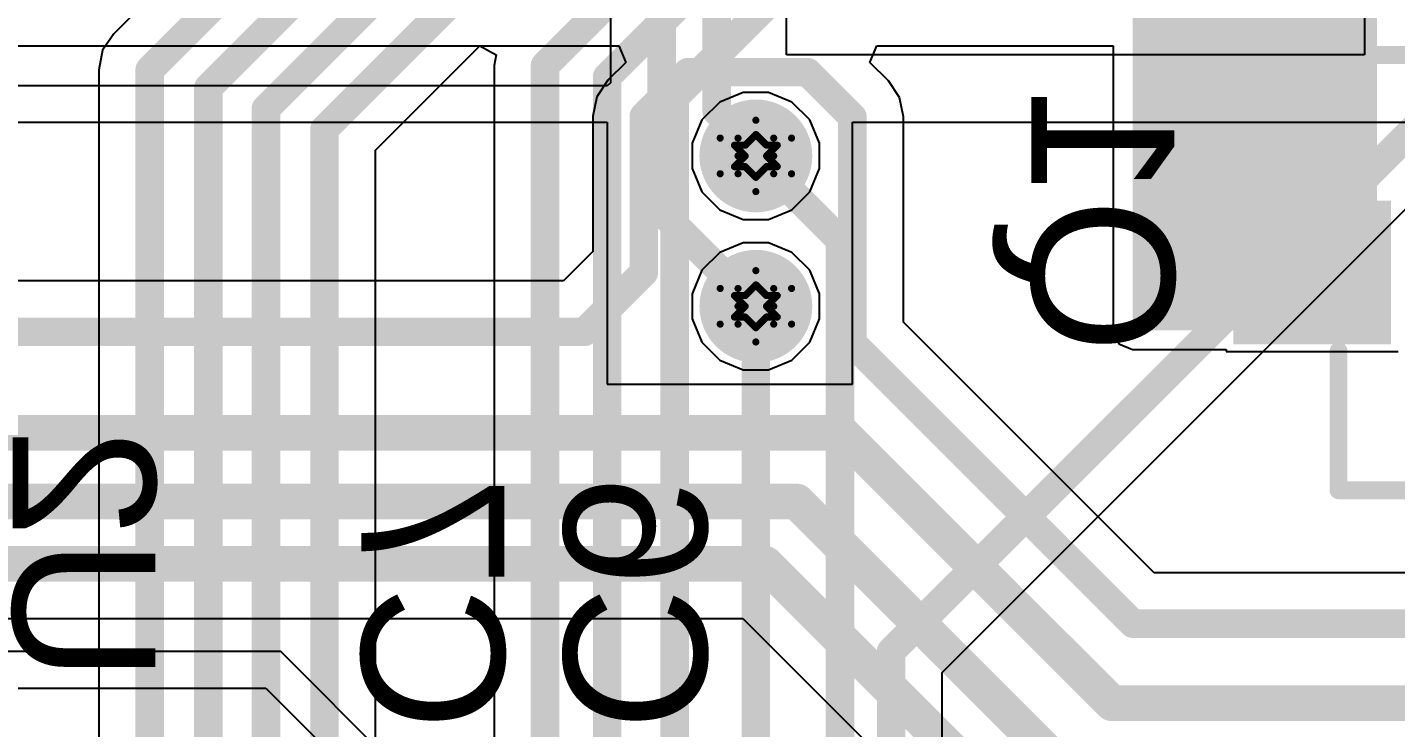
# Model space of a CAD drawing. Header units: inches. Extents: x -2.7 to 10.9, y -2.9 to 7.4.
# Drawn here: x 0.4573 to 0.8407, y -1.9457 to -1.7494 of the extents above; entities that cross this region are included whole.
import ezdxf

# ---------------------------------------------------------------- set-up
doc = ezdxf.new("R2010")
doc.units = ezdxf.units.IN
doc.header["$MEASUREMENT"] = 0
for name, color, linetype in [('Board Outline', 216, 'Continuous'), ('Bottom Layer', 5, 'Continuous'), ('Bottom Overlay', 54, 'Continuous'), ('Bottom Paste', 16, 'Continuous'), ('Bottom Solder', 6, 'Continuous'), ('Drill Drawing', 1, 'Continuous'), ('Layer 2', 16, 'Continuous'), ('Layer 3', 76, 'Continuous'), ('Top Layer', 1, 'Continuous'), ('Top Solder', 216, 'Continuous'), ('Via Holes', 16, 'Continuous')]:
    doc.layers.add(name, color=color, linetype=linetype)
doc.styles.add('Arial', font='', dxfattribs={"height": 0.2})
doc.styles.get('Arial').set_extended_font_data('Arial')

# ---------------------------------------------------------------- blocks, each defined once
blk = doc.blocks.new('SOT_23_B_220')
at = {"layer": 'Bottom Layer'}
for points in [[(-0.05354, 0.05748), (-0.02126, 0.05748), (-0.02126, 0.02126), (-0.05354, 0.02126)], [(0.02126, 0.05748), (0.05354, 0.05748), (0.05354, 0.02126), (0.02126, 0.02126)], [(-0.01614, -0.02126), (0.01614, -0.02126), (0.01614, -0.05748), (-0.01614, -0.05748)]]:
    blk.add_hatch(color=5, dxfattribs=at).paths.add_polyline_path(points)
at = {"layer": 'Bottom Paste'}
for points in [[(-0.05354, 0.05748), (-0.02126, 0.05748), (-0.02126, 0.02126), (-0.05354, 0.02126)], [(0.02126, 0.05748), (0.05354, 0.05748), (0.05354, 0.02126), (0.02126, 0.02126)], [(-0.01614, -0.02126), (0.01614, -0.02126), (0.01614, -0.05748), (-0.01614, -0.05748)]]:
    blk.add_hatch(color=16, dxfattribs=at).paths.add_polyline_path(points)
at = {"layer": 'Bottom Solder'}
for points in [[(-0.05754, 0.06148), (-0.01726, 0.06148), (-0.01726, 0.01726), (-0.05754, 0.01726)], [(0.01726, 0.06148), (0.05754, 0.06148), (0.05754, 0.01726), (0.01726, 0.01726)], [(-0.02014, -0.01726), (0.02014, -0.01726), (0.02014, -0.06148), (-0.02014, -0.06148)]]:
    blk.add_hatch(color=6, dxfattribs=at).paths.add_polyline_path(points)
at = {"layer": 'Bottom Overlay'}
for points in [[(-0.066, 0.041, 0.005, 0.005, 0), (-0.066, 0.051, 0.005, 0.005, 0)], [(-0.061, 0.046, 0.005, 0.005, 0), (-0.066, 0.051, 0.005, 0.005, 0)], [(-0.066, 0.041, 0.005, 0.005, 0), (-0.061, 0.046, 0.005, 0.005, 0)], [(0.013, 0.031, 0.005, 0.005, 0), (-0.013, 0.031, 0.005, 0.005, 0)], [(-0.061, -0.032, 0.005, 0.005, 0), (-0.061, 0.023, 0.005, 0.005, 0)], [(0.061, -0.032, 0.005, 0.005, 0), (0.061, 0.023, 0.005, 0.005, 0)], [(-0.022, -0.032, 0.005, 0.005, 0), (-0.061, -0.032, 0.005, 0.005, 0)], [(0.061, -0.032, 0.005, 0.005, 0), (0.022, -0.032, 0.005, 0.005, 0)]]:
    blk.add_lwpolyline(points, format="xyseb", dxfattribs=at)
for points in [[(-0.06725, 0.051, 0.0025, 0.0025, 1), (-0.06475, 0.051, 0.0025, 0.0025, 1)], [(-0.06725, 0.051, 0.0025, 0.0025, 1), (-0.06475, 0.051, 0.0025, 0.0025, 1)], [(-0.06225, 0.046, 0.0025, 0.0025, 1), (-0.05975, 0.046, 0.0025, 0.0025, 1)], [(-0.06225, 0.046, 0.0025, 0.0025, 1), (-0.05975, 0.046, 0.0025, 0.0025, 1)], [(-0.06725, 0.041, 0.0025, 0.0025, 1), (-0.06475, 0.041, 0.0025, 0.0025, 1)], [(-0.06725, 0.041, 0.0025, 0.0025, 1), (-0.06475, 0.041, 0.0025, 0.0025, 1)], [(-0.01425, 0.031, 0.0025, 0.0025, 1), (-0.01175, 0.031, 0.0025, 0.0025, 1)], [(0.01175, 0.031, 0.0025, 0.0025, 1), (0.01425, 0.031, 0.0025, 0.0025, 1)], [(-0.06225, 0.023, 0.0025, 0.0025, 1), (-0.05975, 0.023, 0.0025, 0.0025, 1)], [(0.05975, 0.023, 0.0025, 0.0025, 1), (0.06225, 0.023, 0.0025, 0.0025, 1)], [(-0.06225, -0.032, 0.0025, 0.0025, 1), (-0.05975, -0.032, 0.0025, 0.0025, 1)], [(-0.06225, -0.032, 0.0025, 0.0025, 1), (-0.05975, -0.032, 0.0025, 0.0025, 1)], [(-0.02325, -0.032, 0.0025, 0.0025, 1), (-0.02075, -0.032, 0.0025, 0.0025, 1)], [(0.02075, -0.032, 0.0025, 0.0025, 1), (0.02325, -0.032, 0.0025, 0.0025, 1)], [(0.05975, -0.032, 0.0025, 0.0025, 1), (0.06225, -0.032, 0.0025, 0.0025, 1)], [(0.05975, -0.032, 0.0025, 0.0025, 1), (0.06225, -0.032, 0.0025, 0.0025, 1)]]:
    blk.add_lwpolyline(points, format="xyseb", close=True, dxfattribs=at)

msp = doc.modelspace()

# ---------------------------------------------------------------- hatches: boundary and pattern name
at = {"layer": 'Bottom Layer'}
msp.add_hatch(color=5, dxfattribs=at).paths.add_polyline_path([(0.76702, -1.8343), (0.83547, -1.8343), (0.83547, -1.54302), (0.76702, -1.54302)])
h = msp.add_hatch(color=5, dxfattribs=at)
edge = h.paths.add_edge_path()
edge.add_arc((0.66146, -1.78546), 0.01181, 0, 360)
h = msp.add_hatch(color=5, dxfattribs=at)
edge = h.paths.add_edge_path()
edge.add_arc((0.66146, -1.8276), 0.01181, 0, 360)
at = {"layer": 'Bottom Solder'}
h = msp.add_hatch(color=6, dxfattribs=at)
edge = h.paths.add_edge_path()
edge.add_arc((0.66146, -1.78546), 0.01581, 0, 360)
h = msp.add_hatch(color=6, dxfattribs=at)
edge = h.paths.add_edge_path()
edge.add_arc((0.66146, -1.8276), 0.01581, 0, 360)
at = {"layer": 'Layer 2'}
h = msp.add_hatch(color=16, dxfattribs=at)
edge = h.paths.add_edge_path()
edge.add_arc((0.66146, -1.78546), 0.01181, 0, 360)
h = msp.add_hatch(color=16, dxfattribs=at)
edge = h.paths.add_edge_path()
edge.add_arc((0.66146, -1.8276), 0.01181, 0, 360)
at = {"layer": 'Layer 3'}
h = msp.add_hatch(color=76, dxfattribs=at)
edge = h.paths.add_edge_path()
edge.add_arc((0.66146, -1.78546), 0.01181, 0, 360)
h = msp.add_hatch(color=76, dxfattribs=at)
edge = h.paths.add_edge_path()
edge.add_arc((0.66146, -1.8276), 0.01181, 0, 360)
at = {"layer": 'Top Layer'}
h = msp.add_hatch(color=1, dxfattribs=at)
edge = h.paths.add_edge_path()
edge.add_arc((0.66146, -1.78546), 0.01181, 0, 360)
h = msp.add_hatch(color=1, dxfattribs=at)
edge = h.paths.add_edge_path()
edge.add_arc((0.66146, -1.8276), 0.01181, 0, 360)
at = {"layer": 'Top Solder'}
h = msp.add_hatch(color=216, dxfattribs=at)
edge = h.paths.add_edge_path()
edge.add_arc((0.66146, -1.78546), 0.01581, 0, 360)
h = msp.add_hatch(color=216, dxfattribs=at)
edge = h.paths.add_edge_path()
edge.add_arc((0.66146, -1.8276), 0.01581, 0, 360)
at = {"layer": 'Via Holes'}
h = msp.add_hatch(color=7, dxfattribs=at)
edge = h.paths.add_edge_path()
edge.add_arc((0.66146, -1.78546), 0.00591, 0, 360)
h = msp.add_hatch(color=7, dxfattribs=at)
edge = h.paths.add_edge_path()
edge.add_arc((0.66146, -1.8276), 0.00591, 0, 360)

# ---------------------------------------------------------------- linework, layer by layer
at = {"layer": 'Board Outline'}
msp.add_lwpolyline([(2.84412, -0.24125, 0.005, 0.005, -0.741893), (-2.49969, -1.37795, 0.005, 0.005, 0)], format="xyseb", dxfattribs=at)
at = {"layer": 'Bottom Layer'}
for p, q in [((0.305, -1.75462), (0.62307, -1.75462)), ((0.62307, -1.75462), (0.62498, -1.75924)), ((0.69341, -1.75924), (0.69532, -1.75462)), ((0.69532, -1.75462), (0.76161, -1.75462)), ((0.76161, -1.75462), (0.76161, -1.8343)), ((0.62498, -1.75924), (0.61996, -1.76425)), ((0.69862, -1.76444), (0.69341, -1.75924)), ((0.61996, -1.76425), (0.61687, -1.76889)), ((0.70171, -1.76907), (0.69862, -1.76444)), ((0.69862, -1.76444), (0.69862, -1.76444)), ((0.61687, -1.76889), (0.61578, -1.77435)), ((0.7028, -1.77454), (0.70171, -1.76907)), ((0.61578, -1.77435), (0.61578, -1.77435)), ((0.61578, -1.77435), (0.61578, -1.81225)), ((0.7028, -1.83202), (0.7028, -1.77454)), ((0.61578, -1.81225), (0.60755, -1.82048)), ((0.60755, -1.82048), (-0.60409, -1.82048)), ((0.77304, -1.90226), (0.7028, -1.83202)), ((0.76161, -1.8343), (0.76319, -1.83813)), ((0.76319, -1.83813), (0.76702, -1.83971)), ((0.76702, -1.83971), (0.79325, -1.83971)), ((0.79325, -1.83971), (0.79325, -1.8403)), ((0.79325, -1.8403), (0.84147, -1.8403)), ((0.86663, -1.90226), (0.77304, -1.90226)), ((0.25585, -1.91509), (0.65783, -1.91509)), ((0.65783, -1.91509), (0.72962, -1.98689))]:
    msp.add_line(p, q, dxfattribs=at)
for points in [[(0.63006, -1.77435, 0.008, 0.008, 0), (0.6424, -1.762, 0.008, 0.008, 0)], [(0.6424, -1.762, 0.008, 0.008, 0), (0.67598, -1.762, 0.008, 0.008, 0)], [(0.67598, -1.762, 0.008, 0.008, 0), (0.68852, -1.77454, 0.008, 0.008, 0)], [(0.63006, -1.81816, 0.008, 0.008, 0), (0.63006, -1.77435, 0.008, 0.008, 0)], [(0.68852, -1.83793, 0.008, 0.008, 0), (0.68852, -1.77454, 0.008, 0.008, 0)], [(0.61346, -1.83475, 0.008, 0.008, 0), (0.63006, -1.81816, 0.008, 0.008, 0)], [(-0.615, -1.83475, 0.008, 0.008, 0), (0.61346, -1.83475, 0.008, 0.008, 0)], [(0.68852, -1.83793, 0.008, 0.008, 0), (0.76712, -1.91653, 0.008, 0.008, 0)], [(-1.50649, -1.8631, 0.01, 0.01, 0), (0.68552, -1.8631, 0.01, 0.01, 0)], [(0.68552, -1.8631, 0.01, 0.01, 0), (0.76127, -1.93885, 0.01, 0.01, 0)], [(-1.3433, -1.8823, 0.01, 0.01, 0), (0.67291, -1.8823, 0.01, 0.01, 0)], [(0.67291, -1.8823, 0.01, 0.01, 0), (0.74843, -1.95782, 0.01, 0.01, 0)], [(-1.3308, -1.8998, 0.01, 0.01, 0), (0.66416, -1.8998, 0.01, 0.01, 0)], [(0.66416, -1.8998, 0.01, 0.01, 0), (0.74044, -1.97608, 0.01, 0.01, 0)], [(0.76712, -1.91653, 0.008, 0.008, 0), (1.23189, -1.91653, 0.008, 0.008, 0)], [(0.76127, -1.93885, 0.01, 0.01, 0), (1.68115, -1.93885, 0.01, 0.01, 0)]]:
    msp.add_lwpolyline(points, format="xyseb", dxfattribs=at)
for points in [[(0.6404, -1.762, 0.004, 0.004, 1), (0.6444, -1.762, 0.004, 0.004, 1)], [(0.6404, -1.762, 0.004, 0.004, 1), (0.6444, -1.762, 0.004, 0.004, 1)], [(0.67398, -1.762, 0.004, 0.004, 1), (0.67798, -1.762, 0.004, 0.004, 1)], [(0.67398, -1.762, 0.004, 0.004, 1), (0.67798, -1.762, 0.004, 0.004, 1)], [(0.62806, -1.77435, 0.004, 0.004, 1), (0.63206, -1.77435, 0.004, 0.004, 1)], [(0.62806, -1.77435, 0.004, 0.004, 1), (0.63206, -1.77435, 0.004, 0.004, 1)], [(0.68652, -1.77454, 0.004, 0.004, 1), (0.69052, -1.77454, 0.004, 0.004, 1)], [(0.68652, -1.77454, 0.004, 0.004, 1), (0.69052, -1.77454, 0.004, 0.004, 1)], [(0.62806, -1.81816, 0.004, 0.004, 1), (0.63206, -1.81816, 0.004, 0.004, 1)], [(0.62806, -1.81816, 0.004, 0.004, 1), (0.63206, -1.81816, 0.004, 0.004, 1)], [(0.61146, -1.83475, 0.004, 0.004, 1), (0.61546, -1.83475, 0.004, 0.004, 1)], [(0.61146, -1.83475, 0.004, 0.004, 1), (0.61546, -1.83475, 0.004, 0.004, 1)], [(0.68652, -1.83793, 0.004, 0.004, 1), (0.69052, -1.83793, 0.004, 0.004, 1)], [(0.68652, -1.83793, 0.004, 0.004, 1), (0.69052, -1.83793, 0.004, 0.004, 1)], [(0.68302, -1.8631, 0.005, 0.005, 1), (0.68802, -1.8631, 0.005, 0.005, 1)], [(0.68302, -1.8631, 0.005, 0.005, 1), (0.68802, -1.8631, 0.005, 0.005, 1)], [(0.67041, -1.8823, 0.005, 0.005, 1), (0.67541, -1.8823, 0.005, 0.005, 1)], [(0.67041, -1.8823, 0.005, 0.005, 1), (0.67541, -1.8823, 0.005, 0.005, 1)], [(0.66166, -1.8998, 0.005, 0.005, 1), (0.66666, -1.8998, 0.005, 0.005, 1)], [(0.66166, -1.8998, 0.005, 0.005, 1), (0.66666, -1.8998, 0.005, 0.005, 1)], [(0.76512, -1.91653, 0.004, 0.004, 1), (0.76912, -1.91653, 0.004, 0.004, 1)], [(0.76512, -1.91653, 0.004, 0.004, 1), (0.76912, -1.91653, 0.004, 0.004, 1)], [(0.75877, -1.93885, 0.005, 0.005, 1), (0.76377, -1.93885, 0.005, 0.005, 1)], [(0.75877, -1.93885, 0.005, 0.005, 1), (0.76377, -1.93885, 0.005, 0.005, 1)]]:
    msp.add_lwpolyline(points, format="xyseb", close=True, dxfattribs=at)
at = {"layer": 'Drill Drawing'}
for points in [[(0.65646, -1.78046, 0.002, 0.002, 0), (0.66146, -1.77546, 0.002, 0.002, 0)], [(0.66146, -1.77546, 0.002, 0.002, 0), (0.66646, -1.78046, 0.002, 0.002, 0)], [(0.65846, -1.78246, 0.002, 0.002, 0), (0.66146, -1.77946, 0.002, 0.002, 0)], [(0.66146, -1.77946, 0.002, 0.002, 0), (0.66446, -1.78246, 0.002, 0.002, 0)], [(0.65146, -1.78046, 0.002, 0.002, 0), (0.65646, -1.78546, 0.002, 0.002, 0)], [(0.65146, -1.78046, 0.002, 0.002, 0), (0.65646, -1.78046, 0.002, 0.002, 0)], [(0.65546, -1.78246, 0.002, 0.002, 0), (0.65846, -1.78546, 0.002, 0.002, 0)], [(0.65546, -1.78246, 0.002, 0.002, 0), (0.65846, -1.78246, 0.002, 0.002, 0)], [(0.66446, -1.78246, 0.002, 0.002, 0), (0.66746, -1.78246, 0.002, 0.002, 0)], [(0.66446, -1.78546, 0.002, 0.002, 0), (0.66746, -1.78246, 0.002, 0.002, 0)], [(0.66646, -1.78046, 0.002, 0.002, 0), (0.67146, -1.78046, 0.002, 0.002, 0)], [(0.66646, -1.78546, 0.002, 0.002, 0), (0.67146, -1.78046, 0.002, 0.002, 0)], [(0.65146, -1.79046, 0.002, 0.002, 0), (0.65646, -1.78546, 0.002, 0.002, 0)], [(0.65546, -1.78846, 0.002, 0.002, 0), (0.65846, -1.78546, 0.002, 0.002, 0)], [(0.66446, -1.78546, 0.002, 0.002, 0), (0.66746, -1.78846, 0.002, 0.002, 0)], [(0.66646, -1.78546, 0.002, 0.002, 0), (0.67146, -1.79046, 0.002, 0.002, 0)], [(0.65146, -1.79046, 0.002, 0.002, 0), (0.65646, -1.79046, 0.002, 0.002, 0)], [(0.65546, -1.78846, 0.002, 0.002, 0), (0.65846, -1.78846, 0.002, 0.002, 0)], [(0.65646, -1.79046, 0.002, 0.002, 0), (0.66146, -1.79546, 0.002, 0.002, 0)], [(0.65846, -1.78846, 0.002, 0.002, 0), (0.66146, -1.79146, 0.002, 0.002, 0)], [(0.66146, -1.79146, 0.002, 0.002, 0), (0.66446, -1.78846, 0.002, 0.002, 0)], [(0.66146, -1.79546, 0.002, 0.002, 0), (0.66646, -1.79046, 0.002, 0.002, 0)], [(0.66446, -1.78846, 0.002, 0.002, 0), (0.66746, -1.78846, 0.002, 0.002, 0)], [(0.66646, -1.79046, 0.002, 0.002, 0), (0.67146, -1.79046, 0.002, 0.002, 0)], [(0.65646, -1.8226, 0.002, 0.002, 0), (0.66146, -1.8176, 0.002, 0.002, 0)], [(0.66146, -1.8176, 0.002, 0.002, 0), (0.66646, -1.8226, 0.002, 0.002, 0)], [(0.65846, -1.8246, 0.002, 0.002, 0), (0.66146, -1.8216, 0.002, 0.002, 0)], [(0.66146, -1.8216, 0.002, 0.002, 0), (0.66446, -1.8246, 0.002, 0.002, 0)], [(0.65146, -1.8226, 0.002, 0.002, 0), (0.65646, -1.8276, 0.002, 0.002, 0)], [(0.65146, -1.8226, 0.002, 0.002, 0), (0.65646, -1.8226, 0.002, 0.002, 0)], [(0.65546, -1.8246, 0.002, 0.002, 0), (0.65846, -1.8276, 0.002, 0.002, 0)], [(0.65546, -1.8246, 0.002, 0.002, 0), (0.65846, -1.8246, 0.002, 0.002, 0)], [(0.66446, -1.8246, 0.002, 0.002, 0), (0.66746, -1.8246, 0.002, 0.002, 0)], [(0.66446, -1.8276, 0.002, 0.002, 0), (0.66746, -1.8246, 0.002, 0.002, 0)], [(0.66646, -1.8226, 0.002, 0.002, 0), (0.67146, -1.8226, 0.002, 0.002, 0)], [(0.66646, -1.8276, 0.002, 0.002, 0), (0.67146, -1.8226, 0.002, 0.002, 0)], [(0.65146, -1.8326, 0.002, 0.002, 0), (0.65646, -1.8276, 0.002, 0.002, 0)], [(0.65546, -1.8306, 0.002, 0.002, 0), (0.65846, -1.8276, 0.002, 0.002, 0)], [(0.66446, -1.8276, 0.002, 0.002, 0), (0.66746, -1.8306, 0.002, 0.002, 0)], [(0.66646, -1.8276, 0.002, 0.002, 0), (0.67146, -1.8326, 0.002, 0.002, 0)], [(0.65146, -1.8326, 0.002, 0.002, 0), (0.65646, -1.8326, 0.002, 0.002, 0)], [(0.65546, -1.8306, 0.002, 0.002, 0), (0.65846, -1.8306, 0.002, 0.002, 0)], [(0.65646, -1.8326, 0.002, 0.002, 0), (0.66146, -1.8376, 0.002, 0.002, 0)], [(0.65846, -1.8306, 0.002, 0.002, 0), (0.66146, -1.8336, 0.002, 0.002, 0)], [(0.66146, -1.8336, 0.002, 0.002, 0), (0.66446, -1.8306, 0.002, 0.002, 0)], [(0.66146, -1.8376, 0.002, 0.002, 0), (0.66646, -1.8326, 0.002, 0.002, 0)], [(0.66446, -1.8306, 0.002, 0.002, 0), (0.66746, -1.8306, 0.002, 0.002, 0)], [(0.66646, -1.8326, 0.002, 0.002, 0), (0.67146, -1.8326, 0.002, 0.002, 0)]]:
    msp.add_lwpolyline(points, format="xyseb", dxfattribs=at)
for points in [[(0.66096, -1.77546, 0.001, 0.001, 1), (0.66196, -1.77546, 0.001, 0.001, 1)], [(0.66096, -1.77546, 0.001, 0.001, 1), (0.66196, -1.77546, 0.001, 0.001, 1)], [(0.66096, -1.77946, 0.001, 0.001, 1), (0.66196, -1.77946, 0.001, 0.001, 1)], [(0.66096, -1.77946, 0.001, 0.001, 1), (0.66196, -1.77946, 0.001, 0.001, 1)], [(0.65096, -1.78046, 0.001, 0.001, 1), (0.65196, -1.78046, 0.001, 0.001, 1)], [(0.65096, -1.78046, 0.001, 0.001, 1), (0.65196, -1.78046, 0.001, 0.001, 1)], [(0.65496, -1.78246, 0.001, 0.001, 1), (0.65596, -1.78246, 0.001, 0.001, 1)], [(0.65496, -1.78246, 0.001, 0.001, 1), (0.65596, -1.78246, 0.001, 0.001, 1)], [(0.65596, -1.78046, 0.001, 0.001, 1), (0.65696, -1.78046, 0.001, 0.001, 1)], [(0.65596, -1.78046, 0.001, 0.001, 1), (0.65696, -1.78046, 0.001, 0.001, 1)], [(0.65796, -1.78246, 0.001, 0.001, 1), (0.65896, -1.78246, 0.001, 0.001, 1)], [(0.65796, -1.78246, 0.001, 0.001, 1), (0.65896, -1.78246, 0.001, 0.001, 1)], [(0.66396, -1.78246, 0.001, 0.001, 1), (0.66496, -1.78246, 0.001, 0.001, 1)], [(0.66396, -1.78246, 0.001, 0.001, 1), (0.66496, -1.78246, 0.001, 0.001, 1)], [(0.66596, -1.78046, 0.001, 0.001, 1), (0.66696, -1.78046, 0.001, 0.001, 1)], [(0.66596, -1.78046, 0.001, 0.001, 1), (0.66696, -1.78046, 0.001, 0.001, 1)], [(0.66696, -1.78246, 0.001, 0.001, 1), (0.66796, -1.78246, 0.001, 0.001, 1)], [(0.66696, -1.78246, 0.001, 0.001, 1), (0.66796, -1.78246, 0.001, 0.001, 1)], [(0.67096, -1.78046, 0.001, 0.001, 1), (0.67196, -1.78046, 0.001, 0.001, 1)], [(0.67096, -1.78046, 0.001, 0.001, 1), (0.67196, -1.78046, 0.001, 0.001, 1)], [(0.65596, -1.78546, 0.001, 0.001, 1), (0.65696, -1.78546, 0.001, 0.001, 1)], [(0.65596, -1.78546, 0.001, 0.001, 1), (0.65696, -1.78546, 0.001, 0.001, 1)], [(0.65796, -1.78546, 0.001, 0.001, 1), (0.65896, -1.78546, 0.001, 0.001, 1)], [(0.65796, -1.78546, 0.001, 0.001, 1), (0.65896, -1.78546, 0.001, 0.001, 1)], [(0.66396, -1.78546, 0.001, 0.001, 1), (0.66496, -1.78546, 0.001, 0.001, 1)], [(0.66396, -1.78546, 0.001, 0.001, 1), (0.66496, -1.78546, 0.001, 0.001, 1)], [(0.66596, -1.78546, 0.001, 0.001, 1), (0.66696, -1.78546, 0.001, 0.001, 1)], [(0.66596, -1.78546, 0.001, 0.001, 1), (0.66696, -1.78546, 0.001, 0.001, 1)], [(0.65096, -1.79046, 0.001, 0.001, 1), (0.65196, -1.79046, 0.001, 0.001, 1)], [(0.65096, -1.79046, 0.001, 0.001, 1), (0.65196, -1.79046, 0.001, 0.001, 1)], [(0.65496, -1.78846, 0.001, 0.001, 1), (0.65596, -1.78846, 0.001, 0.001, 1)], [(0.65496, -1.78846, 0.001, 0.001, 1), (0.65596, -1.78846, 0.001, 0.001, 1)], [(0.65596, -1.79046, 0.001, 0.001, 1), (0.65696, -1.79046, 0.001, 0.001, 1)], [(0.65596, -1.79046, 0.001, 0.001, 1), (0.65696, -1.79046, 0.001, 0.001, 1)], [(0.65796, -1.78846, 0.001, 0.001, 1), (0.65896, -1.78846, 0.001, 0.001, 1)], [(0.65796, -1.78846, 0.001, 0.001, 1), (0.65896, -1.78846, 0.001, 0.001, 1)], [(0.66096, -1.79146, 0.001, 0.001, 1), (0.66196, -1.79146, 0.001, 0.001, 1)], [(0.66096, -1.79146, 0.001, 0.001, 1), (0.66196, -1.79146, 0.001, 0.001, 1)], [(0.66396, -1.78846, 0.001, 0.001, 1), (0.66496, -1.78846, 0.001, 0.001, 1)], [(0.66396, -1.78846, 0.001, 0.001, 1), (0.66496, -1.78846, 0.001, 0.001, 1)], [(0.66596, -1.79046, 0.001, 0.001, 1), (0.66696, -1.79046, 0.001, 0.001, 1)], [(0.66596, -1.79046, 0.001, 0.001, 1), (0.66696, -1.79046, 0.001, 0.001, 1)], [(0.66696, -1.78846, 0.001, 0.001, 1), (0.66796, -1.78846, 0.001, 0.001, 1)], [(0.66696, -1.78846, 0.001, 0.001, 1), (0.66796, -1.78846, 0.001, 0.001, 1)], [(0.67096, -1.79046, 0.001, 0.001, 1), (0.67196, -1.79046, 0.001, 0.001, 1)], [(0.67096, -1.79046, 0.001, 0.001, 1), (0.67196, -1.79046, 0.001, 0.001, 1)], [(0.66096, -1.79546, 0.001, 0.001, 1), (0.66196, -1.79546, 0.001, 0.001, 1)], [(0.66096, -1.79546, 0.001, 0.001, 1), (0.66196, -1.79546, 0.001, 0.001, 1)], [(0.66096, -1.8176, 0.001, 0.001, 1), (0.66196, -1.8176, 0.001, 0.001, 1)], [(0.66096, -1.8176, 0.001, 0.001, 1), (0.66196, -1.8176, 0.001, 0.001, 1)], [(0.66096, -1.8216, 0.001, 0.001, 1), (0.66196, -1.8216, 0.001, 0.001, 1)], [(0.66096, -1.8216, 0.001, 0.001, 1), (0.66196, -1.8216, 0.001, 0.001, 1)], [(0.65096, -1.8226, 0.001, 0.001, 1), (0.65196, -1.8226, 0.001, 0.001, 1)], [(0.65096, -1.8226, 0.001, 0.001, 1), (0.65196, -1.8226, 0.001, 0.001, 1)], [(0.65496, -1.8246, 0.001, 0.001, 1), (0.65596, -1.8246, 0.001, 0.001, 1)], [(0.65496, -1.8246, 0.001, 0.001, 1), (0.65596, -1.8246, 0.001, 0.001, 1)], [(0.65596, -1.8226, 0.001, 0.001, 1), (0.65696, -1.8226, 0.001, 0.001, 1)], [(0.65596, -1.8226, 0.001, 0.001, 1), (0.65696, -1.8226, 0.001, 0.001, 1)], [(0.65796, -1.8246, 0.001, 0.001, 1), (0.65896, -1.8246, 0.001, 0.001, 1)], [(0.65796, -1.8246, 0.001, 0.001, 1), (0.65896, -1.8246, 0.001, 0.001, 1)], [(0.66396, -1.8246, 0.001, 0.001, 1), (0.66496, -1.8246, 0.001, 0.001, 1)], [(0.66396, -1.8246, 0.001, 0.001, 1), (0.66496, -1.8246, 0.001, 0.001, 1)], [(0.66596, -1.8226, 0.001, 0.001, 1), (0.66696, -1.8226, 0.001, 0.001, 1)], [(0.66596, -1.8226, 0.001, 0.001, 1), (0.66696, -1.8226, 0.001, 0.001, 1)], [(0.66696, -1.8246, 0.001, 0.001, 1), (0.66796, -1.8246, 0.001, 0.001, 1)], [(0.66696, -1.8246, 0.001, 0.001, 1), (0.66796, -1.8246, 0.001, 0.001, 1)], [(0.67096, -1.8226, 0.001, 0.001, 1), (0.67196, -1.8226, 0.001, 0.001, 1)], [(0.67096, -1.8226, 0.001, 0.001, 1), (0.67196, -1.8226, 0.001, 0.001, 1)], [(0.65596, -1.8276, 0.001, 0.001, 1), (0.65696, -1.8276, 0.001, 0.001, 1)], [(0.65596, -1.8276, 0.001, 0.001, 1), (0.65696, -1.8276, 0.001, 0.001, 1)], [(0.65796, -1.8276, 0.001, 0.001, 1), (0.65896, -1.8276, 0.001, 0.001, 1)], [(0.65796, -1.8276, 0.001, 0.001, 1), (0.65896, -1.8276, 0.001, 0.001, 1)], [(0.66396, -1.8276, 0.001, 0.001, 1), (0.66496, -1.8276, 0.001, 0.001, 1)], [(0.66396, -1.8276, 0.001, 0.001, 1), (0.66496, -1.8276, 0.001, 0.001, 1)], [(0.66596, -1.8276, 0.001, 0.001, 1), (0.66696, -1.8276, 0.001, 0.001, 1)], [(0.66596, -1.8276, 0.001, 0.001, 1), (0.66696, -1.8276, 0.001, 0.001, 1)], [(0.65096, -1.8326, 0.001, 0.001, 1), (0.65196, -1.8326, 0.001, 0.001, 1)], [(0.65096, -1.8326, 0.001, 0.001, 1), (0.65196, -1.8326, 0.001, 0.001, 1)], [(0.65496, -1.8306, 0.001, 0.001, 1), (0.65596, -1.8306, 0.001, 0.001, 1)], [(0.65496, -1.8306, 0.001, 0.001, 1), (0.65596, -1.8306, 0.001, 0.001, 1)], [(0.65596, -1.8326, 0.001, 0.001, 1), (0.65696, -1.8326, 0.001, 0.001, 1)], [(0.65596, -1.8326, 0.001, 0.001, 1), (0.65696, -1.8326, 0.001, 0.001, 1)], [(0.65796, -1.8306, 0.001, 0.001, 1), (0.65896, -1.8306, 0.001, 0.001, 1)], [(0.65796, -1.8306, 0.001, 0.001, 1), (0.65896, -1.8306, 0.001, 0.001, 1)], [(0.66096, -1.8336, 0.001, 0.001, 1), (0.66196, -1.8336, 0.001, 0.001, 1)], [(0.66096, -1.8336, 0.001, 0.001, 1), (0.66196, -1.8336, 0.001, 0.001, 1)], [(0.66396, -1.8306, 0.001, 0.001, 1), (0.66496, -1.8306, 0.001, 0.001, 1)], [(0.66396, -1.8306, 0.001, 0.001, 1), (0.66496, -1.8306, 0.001, 0.001, 1)], [(0.66596, -1.8326, 0.001, 0.001, 1), (0.66696, -1.8326, 0.001, 0.001, 1)], [(0.66596, -1.8326, 0.001, 0.001, 1), (0.66696, -1.8326, 0.001, 0.001, 1)], [(0.66696, -1.8306, 0.001, 0.001, 1), (0.66796, -1.8306, 0.001, 0.001, 1)], [(0.66696, -1.8306, 0.001, 0.001, 1), (0.66796, -1.8306, 0.001, 0.001, 1)], [(0.67096, -1.8326, 0.001, 0.001, 1), (0.67196, -1.8326, 0.001, 0.001, 1)], [(0.67096, -1.8326, 0.001, 0.001, 1), (0.67196, -1.8326, 0.001, 0.001, 1)], [(0.66096, -1.8376, 0.001, 0.001, 1), (0.66196, -1.8376, 0.001, 0.001, 1)], [(0.66096, -1.8376, 0.001, 0.001, 1), (0.66196, -1.8376, 0.001, 0.001, 1)]]:
    msp.add_lwpolyline(points, format="xyseb", close=True, dxfattribs=at)
at = {"layer": 'Layer 2'}
for p, q in [((0.65137, -1.77036), (0.64636, -1.77537)), ((0.65791, -1.76765), (0.65137, -1.77036)), ((0.665, -1.76765), (0.65791, -1.76765)), ((0.67154, -1.77036), (0.665, -1.76765)), ((0.67656, -1.77537), (0.67154, -1.77036)), ((0.64636, -1.77537), (0.64364, -1.78192)), ((0.67927, -1.78192), (0.67656, -1.77537)), ((0.64364, -1.78192), (0.64364, -1.789)), ((0.67927, -1.789), (0.67927, -1.78192)), ((0.64364, -1.789), (0.64636, -1.79555)), ((0.67656, -1.79555), (0.67927, -1.789)), ((0.64636, -1.79555), (0.65137, -1.80056)), ((0.67154, -1.80056), (0.67656, -1.79555)), ((0.65137, -1.80056), (0.65791, -1.80327)), ((0.665, -1.80327), (0.67154, -1.80056)), ((0.65791, -1.80327), (0.665, -1.80327)), ((0.65137, -1.8125), (0.64636, -1.81751)), ((0.65791, -1.80979), (0.65137, -1.8125)), ((0.665, -1.80979), (0.65791, -1.80979)), ((0.67154, -1.8125), (0.665, -1.80979)), ((0.67656, -1.81751), (0.67154, -1.8125)), ((0.64636, -1.81751), (0.64364, -1.82406)), ((0.67927, -1.82406), (0.67656, -1.81751)), ((0.64364, -1.82406), (0.64364, -1.83115)), ((0.67927, -1.83115), (0.67927, -1.82406)), ((0.64364, -1.83115), (0.64636, -1.83769)), ((0.67656, -1.83769), (0.67927, -1.83115)), ((0.64636, -1.83769), (0.65137, -1.8427)), ((0.67154, -1.8427), (0.67656, -1.83769)), ((0.65137, -1.8427), (0.65791, -1.84541)), ((0.665, -1.84541), (0.67154, -1.8427)), ((0.65791, -1.84541), (0.665, -1.84541))]:
    msp.add_line(p, q, dxfattribs=at)
at = {"layer": 'Layer 3'}
for p, q in [((0.67, -1.75716), (0.67, -1.08877)), ((0.832, -1.46602), (0.832, -1.75716)), ((0.62077, -1.70661), (0.62077, -1.76501)), ((0.832, -1.75716), (0.67, -1.75716)), ((0.6198, -1.7658), (0.20681, -1.7658)), ((0.62077, -1.76501), (0.6198, -1.7658)), ((0.20681, -1.776), (0.6198, -1.776)), ((0.6198, -1.776), (0.6198, -1.84941)), ((0.68852, -1.84941), (0.68852, -1.776)), ((0.68852, -1.776), (0.99555, -1.776)), ((0.6198, -1.84941), (0.68852, -1.84941)), ((0.52838, -1.92438), (-1.06062, -1.92438)), ((0.68505, -2.08105), (0.52838, -1.92438)), ((0.20384, -1.93458), (0.52416, -1.93458)), ((0.52416, -1.93458), (0.67485, -2.08527))]:
    msp.add_line(p, q, dxfattribs=at)
for points in [[(0.65047, -1.77296, 0.008, 0.008, 0), (0.65047, 0.04935, 0.008, 0.008, 0)], [(0.63504, -1.80119, 0.008, 0.008, 0), (0.63504, -1.70661, 0.008, 0.008, 0)], [(0.65047, -1.77296, 0.008, 0.008, 0), (0.66146, -1.78395, 0.008, 0.008, 0)], [(0.66146, -1.78546, 0.008, 0.008, 0), (0.66146, -1.78395, 0.008, 0.008, 0)], [(0.63504, -1.80119, 0.008, 0.008, 0), (0.66146, -1.8276, 0.008, 0.008, 0)]]:
    msp.add_lwpolyline(points, format="xyseb", dxfattribs=at)
for points in [[(0.64847, -1.77296, 0.004, 0.004, 1), (0.65247, -1.77296, 0.004, 0.004, 1)], [(0.64847, -1.77296, 0.004, 0.004, 1), (0.65247, -1.77296, 0.004, 0.004, 1)], [(0.65946, -1.78395, 0.004, 0.004, 1), (0.66346, -1.78395, 0.004, 0.004, 1)], [(0.65946, -1.78395, 0.004, 0.004, 1), (0.66346, -1.78395, 0.004, 0.004, 1)], [(0.65946, -1.78546, 0.004, 0.004, 1), (0.66346, -1.78546, 0.004, 0.004, 1)], [(0.63304, -1.80119, 0.004, 0.004, 1), (0.63704, -1.80119, 0.004, 0.004, 1)], [(0.63304, -1.80119, 0.004, 0.004, 1), (0.63704, -1.80119, 0.004, 0.004, 1)], [(0.65946, -1.8276, 0.004, 0.004, 1), (0.66346, -1.8276, 0.004, 0.004, 1)]]:
    msp.add_lwpolyline(points, format="xyseb", close=True, dxfattribs=at)
at = {"layer": 'Top Layer'}
for p, q in [((0.58326, -1.64948), (0.48152, -1.75122)), ((0.71364, -1.93021), (0.92473, -1.71911)), ((0.48152, -1.75122), (0.47842, -1.75586)), ((0.47842, -1.75586), (0.47733, -1.76132)), ((0.55488, -1.78385), (0.58409, -1.75463)), ((0.58409, -1.75463), (0.5887, -1.75709)), ((0.5887, -1.75709), (0.5881, -1.76012)), ((0.47733, -1.76132), (0.47733, -1.76132)), ((0.47733, -1.76132), (0.47733, -2.33617)), ((0.5881, -1.76012), (0.5881, -1.76012)), ((0.5881, -1.76012), (0.5881, -2.50892)), ((0.55488, -2.36885), (0.55488, -1.78385)), ((0.71364, -2.58191), (0.71364, -1.93021))]:
    msp.add_line(p, q, dxfattribs=at)
for points in [[(0.69936, -1.9243, 0.008, 0.008, 0), (1.15693, -1.46673, 0.008, 0.008, 0)], [(0.49161, -1.76132, 0.008, 0.008, 0), (0.59335, -1.65958, 0.008, 0.008, 0)], [(0.50804, -1.76634, 0.008, 0.008, 0), (0.60066, -1.67373, 0.008, 0.008, 0)], [(0.52417, -1.77221, 0.008, 0.008, 0), (0.60863, -1.68776, 0.008, 0.008, 0)], [(0.5406, -1.77793, 0.008, 0.008, 0), (0.61656, -1.70198, 0.008, 0.008, 0)], [(0.60237, -1.76012, 0.008, 0.008, 0), (0.64629, -1.7162, 0.008, 0.008, 0)], [(0.6198, -1.7633, 0.008, 0.008, 0), (0.65283, -1.73026, 0.008, 0.008, 0)], [(0.63869, -1.76909, 0.008, 0.008, 0), (0.66379, -1.74399, 0.008, 0.008, 0)], [(0.49161, -2.34209, 0.008, 0.008, 0), (0.49161, -1.76132, 0.008, 0.008, 0)], [(0.60237, -2.51484, 0.008, 0.008, 0), (0.60237, -1.76012, 0.008, 0.008, 0)], [(0.6198, -2.56813, 0.008, 0.008, 0), (0.6198, -1.7633, 0.008, 0.008, 0)], [(0.50804, -2.35356, 0.008, 0.008, 0), (0.50804, -1.76634, 0.008, 0.008, 0)], [(0.63869, -2.5757, 0.008, 0.008, 0), (0.63869, -1.76909, 0.008, 0.008, 0)], [(0.52417, -2.36161, 0.008, 0.008, 0), (0.52417, -1.77221, 0.008, 0.008, 0)], [(0.5406, -2.36885, 0.008, 0.008, 0), (0.5406, -1.77793, 0.008, 0.008, 0)], [(0.66146, -1.78546, 0.008, 0.008, 0), (0.68505, -1.80905, 0.008, 0.008, 0)], [(0.68505, -2.57482, 0.008, 0.008, 0), (0.68505, -1.80905, 0.008, 0.008, 0)], [(0.66146, -2.57732, 0.008, 0.008, 0), (0.66146, -1.8276, 0.008, 0.008, 0)], [(0.69936, -2.58191, 0.008, 0.008, 0), (0.69936, -1.9243, 0.008, 0.008, 0)]]:
    msp.add_lwpolyline(points, format="xyseb", dxfattribs=at)
for points in [[(0.48961, -1.76132, 0.004, 0.004, 1), (0.49361, -1.76132, 0.004, 0.004, 1)], [(0.48961, -1.76132, 0.004, 0.004, 1), (0.49361, -1.76132, 0.004, 0.004, 1)], [(0.60037, -1.76012, 0.004, 0.004, 1), (0.60437, -1.76012, 0.004, 0.004, 1)], [(0.60037, -1.76012, 0.004, 0.004, 1), (0.60437, -1.76012, 0.004, 0.004, 1)], [(0.6178, -1.7633, 0.004, 0.004, 1), (0.6218, -1.7633, 0.004, 0.004, 1)], [(0.6178, -1.7633, 0.004, 0.004, 1), (0.6218, -1.7633, 0.004, 0.004, 1)], [(0.50604, -1.76634, 0.004, 0.004, 1), (0.51004, -1.76634, 0.004, 0.004, 1)], [(0.50604, -1.76634, 0.004, 0.004, 1), (0.51004, -1.76634, 0.004, 0.004, 1)], [(0.63669, -1.76909, 0.004, 0.004, 1), (0.64069, -1.76909, 0.004, 0.004, 1)], [(0.63669, -1.76909, 0.004, 0.004, 1), (0.64069, -1.76909, 0.004, 0.004, 1)], [(0.52217, -1.77221, 0.004, 0.004, 1), (0.52617, -1.77221, 0.004, 0.004, 1)], [(0.52217, -1.77221, 0.004, 0.004, 1), (0.52617, -1.77221, 0.004, 0.004, 1)], [(0.5386, -1.77793, 0.004, 0.004, 1), (0.5426, -1.77793, 0.004, 0.004, 1)], [(0.5386, -1.77793, 0.004, 0.004, 1), (0.5426, -1.77793, 0.004, 0.004, 1)], [(0.65946, -1.78546, 0.004, 0.004, 1), (0.66346, -1.78546, 0.004, 0.004, 1)], [(0.68305, -1.80905, 0.004, 0.004, 1), (0.68705, -1.80905, 0.004, 0.004, 1)], [(0.68305, -1.80905, 0.004, 0.004, 1), (0.68705, -1.80905, 0.004, 0.004, 1)], [(0.65946, -1.8276, 0.004, 0.004, 1), (0.66346, -1.8276, 0.004, 0.004, 1)], [(0.69736, -1.9243, 0.004, 0.004, 1), (0.70136, -1.9243, 0.004, 0.004, 1)], [(0.69736, -1.9243, 0.004, 0.004, 1), (0.70136, -1.9243, 0.004, 0.004, 1)]]:
    msp.add_lwpolyline(points, format="xyseb", close=True, dxfattribs=at)

# ---------------------------------------------------------------- block references
at = {"rotation": 270}
msp.add_blockref('SOT_23_B_220', (0.85673, -1.81816), dxfattribs=at)

# ---------------------------------------------------------------- texts
at = {"layer": 'Bottom Overlay', "style": 'Arial', "text_generation_flag": 2}
for s, p in [('Q1', (0.73868, -1.84075)), ('U2', (0.45323, -1.93295)), ('C7', (0.55095, -1.94655)), ('C6', (0.60767, -1.94655))]:
    msp.add_text(s, height=0.04, rotation=270, dxfattribs=at).set_placement(p)

doc.saveas('drawing.dxf')
